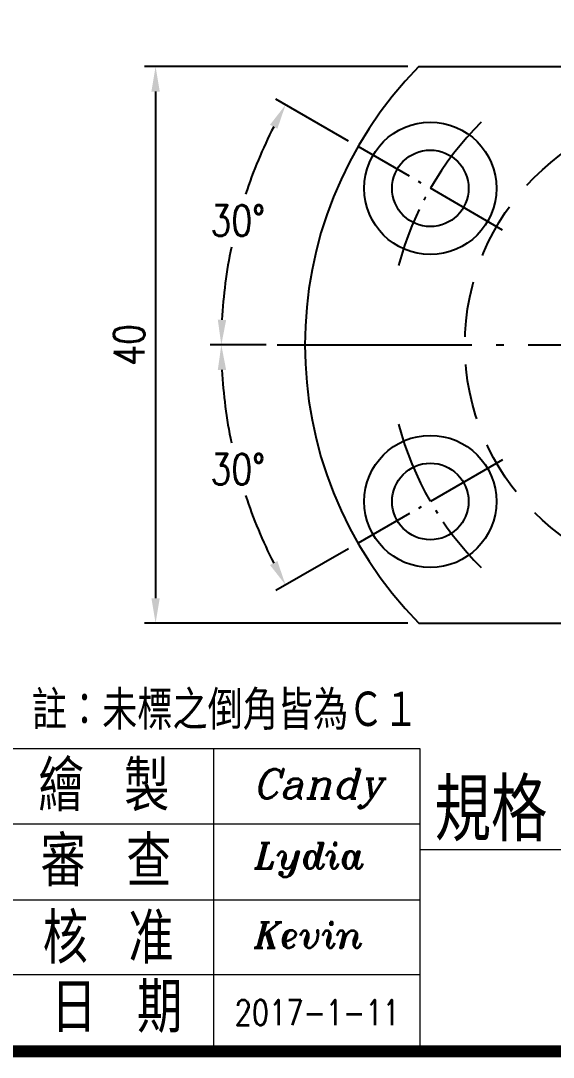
# Model space of a CAD drawing. Header units: millimetres. Extents: x -922 to -665, y -1494 to -1312.
# Drawn here: x -853.6 to -815.3, y -1493.6 to -1419.2 of the extents above; entities that cross this region are included whole.
import ezdxf
from ezdxf.enums import TextEntityAlignment as Align

# ---------------------------------------------------------------- set-up
doc = ezdxf.new("R2010")
doc.units = ezdxf.units.MM
doc.linetypes.add('CenLine', pattern=[25.8, 20, -2.5, 0.8, -2.5])
doc.linetypes.add('HidLine', pattern=[7.5, 5, -2.5])
doc.layers.get('0').update_dxf_attribs({"linetype": 'CONTINUOUS'})
doc.layers.get('DEFPOINTS').update_dxf_attribs({"linetype": 'CONTINUOUS'})
for name, color, linetype, lineweight in [('AM_4', 3, 'CONTINUOUS', 25), ('str', 7, 'CONTINUOUS', 25), ('txt', 3, 'CONTINUOUS', 9)]:
    doc.layers.add(name, color=color, linetype=linetype, lineweight=lineweight)
doc.layers.add('C', color=1, linetype='CenLine')
doc.layers.add('H', color=5, linetype='HidLine')
doc.styles.add('BW_SIMPLEX', font='romans.shx', dxfattribs={"width": 0.8, "height": 2.2, "bigfont": 'chineset.shx'})
doc.styles.add('ROMANC', font='romanc')
doc.styles.add('SIMPLEX', font='simplex.shx', dxfattribs={"width": 0.8, "height": 2.2, "bigfont": 'chineset.shx'})
doc.styles.get("Standard").update_dxf_attribs({"font": 'TXT', "width": 0.9, "height": 3.85046, "bigfont": 'CHINESET'})
doc.styles.add('WW', font='ITALICT.SHX', dxfattribs={"height": 2.406671})
doc.dimstyles.new('STANDARD$0', dxfattribs={"dimscale": 0, "dimtxt": 2.2, "dimasz": 1.8, "dimexe": 0.8, "dimexo": 0.8, "dimgap": 0.8, "dimtad": 1, "dimdec": 3, "dimdsep": 46, "dimtxsty": 'SIMPLEX', "dimcen": 0.09, "dimclrd": 6, "dimclre": 6, "dimclrt": 3, "dimadec": 1, "dimazin": 2, "dimtp": -0.1, "dimtm": 0.2, "dimtfac": 1, "dimtdec": 3, "dimtmove": 0, "dimatfit": 3, "dimfxl": 0, "dimtvp": 0.790698, "dimarcsym": 0})
doc.dimstyles.new('STANDARD$2', dxfattribs={"dimscale": 0, "dimtxt": 2.2, "dimasz": 1.8, "dimexe": 0.8, "dimexo": 0.8, "dimgap": 0.8, "dimtad": 0, "dimtih": 1, "dimtoh": 1, "dimdec": 3, "dimrnd": 0.0005, "dimdsep": 46, "dimtxsty": 'SIMPLEX', "dimcen": 0.09, "dimclrd": 6, "dimclre": 6, "dimclrt": 3, "dimadec": 1, "dimazin": 2, "dimtp": -0.1, "dimtm": 0.2, "dimtfac": 1, "dimtdec": 3, "dimtmove": 2, "dimatfit": 3, "dimfxl": 0, "dimtvp": 0.790698, "dimarcsym": 0})

# ---------------------------------------------------------------- blocks, each defined once
blk = doc.blocks.new('*D162')
at = {"layer": 'DEFPOINTS', "color": 0}
for p in [(-824.94, -1422.461), (-843.876, -1462.461), (-824.94, -1462.461)]:
    blk.add_point(p, dxfattribs=at)
at = {"layer": 'str', "color": 6, "linetype": 'ByBlock', "lineweight": -2}
for p, q in [((-825.74, -1422.461), (-844.676, -1422.461)), ((-843.876, -1424.261), (-843.876, -1460.661)), ((-825.74, -1462.461), (-844.676, -1462.461))]:
    blk.add_line(p, q, dxfattribs=at)
at = {"layer": 'str', "color": 6}
for points in [[(-844.176, -1424.261), (-843.576, -1424.261), (-843.876, -1422.461)], [(-844.176, -1460.661), (-843.576, -1460.661), (-843.876, -1462.461)]]:
    blk.add_solid(points, dxfattribs=at)
at = {"layer": 'str', "color": 3, "insert": (-845.776, -1442.461), "char_height": 2.2, "attachment_point": 5, "rotation": 90, "style": 'BW_SIMPLEX'}
blk.add_mtext('40', dxfattribs=at)
blk = doc.blocks.new('*D163')
at = {"layer": 'DEFPOINTS', "color": 0}
for p in [(-829.317, -1428.211), (-837.067, -1430.657), (-818.925, -1434.211), (-835.136, -1442.461), (-774.136, -1442.461)]:
    blk.add_point(p, dxfattribs=at)
at = {"layer": 'str', "color": 6, "linetype": 'ByBlock', "lineweight": -2}
for p, q in [((-830.01, -1427.811), (-835.218, -1424.805)), ((-835.936, -1442.461), (-839.949, -1442.461))]:
    blk.add_line(p, q, dxfattribs=at)
for start, end in [(152.98856, 161.70734), (168.24266, 177.01144)]:
    blk.add_arc((-804.636, -1442.461), 34.513, start, end, dxfattribs=at)
at = {"layer": 'str', "color": 6}
for points in [[(-835.648, -1426.643), (-835.12, -1426.93), (-834.525, -1425.205)], [(-838.802, -1440.67), (-839.402, -1440.654), (-839.149, -1442.461)]]:
    blk.add_solid(points, dxfattribs=at)
at = {"layer": 'str', "color": 3, "insert": (-837.973, -1433.528), "char_height": 2.2, "attachment_point": 5, "style": 'BW_SIMPLEX'}
blk.add_mtext('30°', dxfattribs=at)
blk = doc.blocks.new('*D164')
at = {"layer": 'DEFPOINTS', "color": 0}
for p in [(-835.136, -1442.461), (-774.136, -1442.461), (-838.624, -1448.454), (-818.925, -1450.711), (-829.317, -1456.711)]:
    blk.add_point(p, dxfattribs=at)
at = {"layer": 'str', "color": 6, "linetype": 'ByBlock', "lineweight": -2}
for p, q in [((-835.936, -1442.461), (-839.949, -1442.461)), ((-830.01, -1457.111), (-835.218, -1460.118))]:
    blk.add_line(p, q, dxfattribs=at)
for start, end in [(182.98856, 191.75734), (198.29266, 207.01144)]:
    blk.add_arc((-804.636, -1442.461), 34.513, start, end, dxfattribs=at)
at = {"layer": 'str', "color": 6}
for points in [[(-839.402, -1444.268), (-838.802, -1444.253), (-839.149, -1442.461)], [(-835.12, -1457.993), (-835.648, -1458.279), (-834.525, -1459.718)]]:
    blk.add_solid(points, dxfattribs=at)
at = {"layer": 'str', "color": 3, "insert": (-837.973, -1451.394), "char_height": 2.2, "attachment_point": 5, "style": 'BW_SIMPLEX'}
blk.add_mtext('30°', dxfattribs=at)

msp = doc.modelspace()

# ---------------------------------------------------------------- linework, layer by layer
at = {"layer": 'AM_4'}
msp.add_line((-839.6793, -1493.2132), (-824.8742, -1493.2132), dxfattribs=at)
at = {"layer": 'C', "ltscale": 0.3}
for p, q in [((-818.9252, -1434.2111), (-829.3175, -1428.2111)), ((-818.9252, -1450.7111), (-829.3175, -1456.7111))]:
    msp.add_line(p, q, dxfattribs=at)
at = {"layer": 'C', "ltscale": 0.7}
msp.add_line((-835.1358, -1442.4611), (-774.1358, -1442.4611), dxfattribs=at)
at = {"layer": 'C', "ltscale": 0.3}
for start, end in [(134.675489, 165.324511), (194.675489, 225.324511)]:
    msp.add_arc((-804.6358, -1442.4611), 22.5, start, end, dxfattribs=at)
at = {"layer": 'H', "ltscale": 0.8}
msp.add_circle((-804.6358, -1442.4611), 17, dxfattribs=at)
at = {"layer": 'str'}
for p, q in [((-824.9397, -1422.4611), (-784.3318, -1422.4611)), ((-824.9397, -1462.4611), (-784.3318, -1462.4611))]:
    msp.add_line(p, q, dxfattribs=at)
at = {"layer": 'str', "const_width": 0.8513}
msp.add_lwpolyline([(-921.9018, -1493.223), (-665.8637, -1493.223), (-665.8637, -1312.1675), (-921.9018, -1312.1675)], close=True, dxfattribs=at)
at = {"layer": 'str'}
for centre, radius in [((-824.1213, -1431.2111), 4.75), ((-824.1213, -1431.2111), 2.75), ((-824.1213, -1453.7111), 4.75), ((-824.1213, -1453.7111), 2.75)]:
    msp.add_circle(centre, radius, dxfattribs=at)
msp.add_arc((-804.6358, -1442.4611), 28.5, 135.432071, 224.567929, dxfattribs=at)
at = {"layer": 'txt'}
for p, q in [((-921.9018, -1471.4571), (-824.8742, -1471.4571)), ((-839.6793, -1493.223), (-839.6793, -1471.4571)), ((-824.8742, -1471.4571), (-824.8742, -1493.223)), ((-854.4844, -1476.8758), (-824.8738, -1476.8758)), ((-665.8637, -1478.7508), (-824.8731, -1478.7508)), ((-921.9018, -1482.3401), (-824.8742, -1482.3401)), ((-854.4844, -1487.7131), (-824.8738, -1487.7131))]:
    msp.add_line(p, q, dxfattribs=at)

# ---------------------------------------------------------------- texts
at = {"color": 3, "style": 'ROMANC', "oblique": 15}
msp.add_text('Candy', height=2.10739, dxfattribs=at).set_placement((-832.2234, -1474.3427), align=Align.MIDDLE)
at = {"color": 3, "style": 'WW'}
for s, p in [('Lydia', (-836.7641, -1480.09)), ('Kevin', (-836.7954, -1485.7838))]:
    msp.add_text(s, height=1.85456, dxfattribs=at).set_placement(p)
at = {"color": 3, "style": 'SIMPLEX', "width": 0.8}
msp.add_text('2017-1-11', height=1.80267, dxfattribs=at).set_placement((-838.1899, -1491.3353))
at = {"layer": 'txt', "attachment_point": 4}
for s, insert, char_height, width in [('註：未標之倒角皆為Ｃ１', (-852.7746, -1468.7195), 2.808731, 29.374235), ('繪 製', (-852.3011, -1474.1648), 3.61934, 11.86368), ('規格', (-823.8108, -1475.8896), 4.5, 9.71897), ('審 查', (-852.152, -1479.5793), 3.61934, 11.837384), ('核 准', (-851.9898, -1485.1078), 3.61934, 11.814571), ('日 期', (-851.3804, -1490.0839), 3.61934, 11.816697)]:
    msp.add_mtext(s, dxfattribs=dict(at, insert=insert, char_height=char_height, width=width))

# ---------------------------------------------------------------- dimensions: what is measured, and where the dimension line sits
at = {"layer": 'str'}
dim = msp.add_linear_dim(base=(-843.8763, -1462.4611), p1=(-824.9397, -1422.4611), p2=(-824.9397, -1462.4611), angle=90, dimstyle='STANDARD$0', override={"dimscale": 1, "dimtxsty": 'BW_SIMPLEX', "dimarcsym": 1}, dxfattribs=at)
dim.commit()
dim.dimension.update_dxf_attribs({"geometry": '*D162', "text_midpoint": (-845.7763, -1442.4611)})
for base, line2, picture, middle in [((-837.0673, -1430.657), ((-818.9252, -1434.2111), (-829.3175, -1428.2111)), '*D163', (-837.9727, -1433.5285)), ((-838.6244, -1448.4542), ((-818.9252, -1450.7111), (-829.3175, -1456.7111)), '*D164', (-837.9727, -1451.3937))]:
    dim = msp.add_angular_dim_2l(base=base, line1=((-835.1358, -1442.4611), (-774.1358, -1442.4611)), line2=line2, dimstyle='STANDARD$2', override={"dimscale": 1, "dimtxsty": 'BW_SIMPLEX', "dimarcsym": 1}, dxfattribs=at)
    dim.commit()
    dim.dimension.update_dxf_attribs({"geometry": picture, "text_midpoint": middle})

doc.saveas('drawing.dxf')
